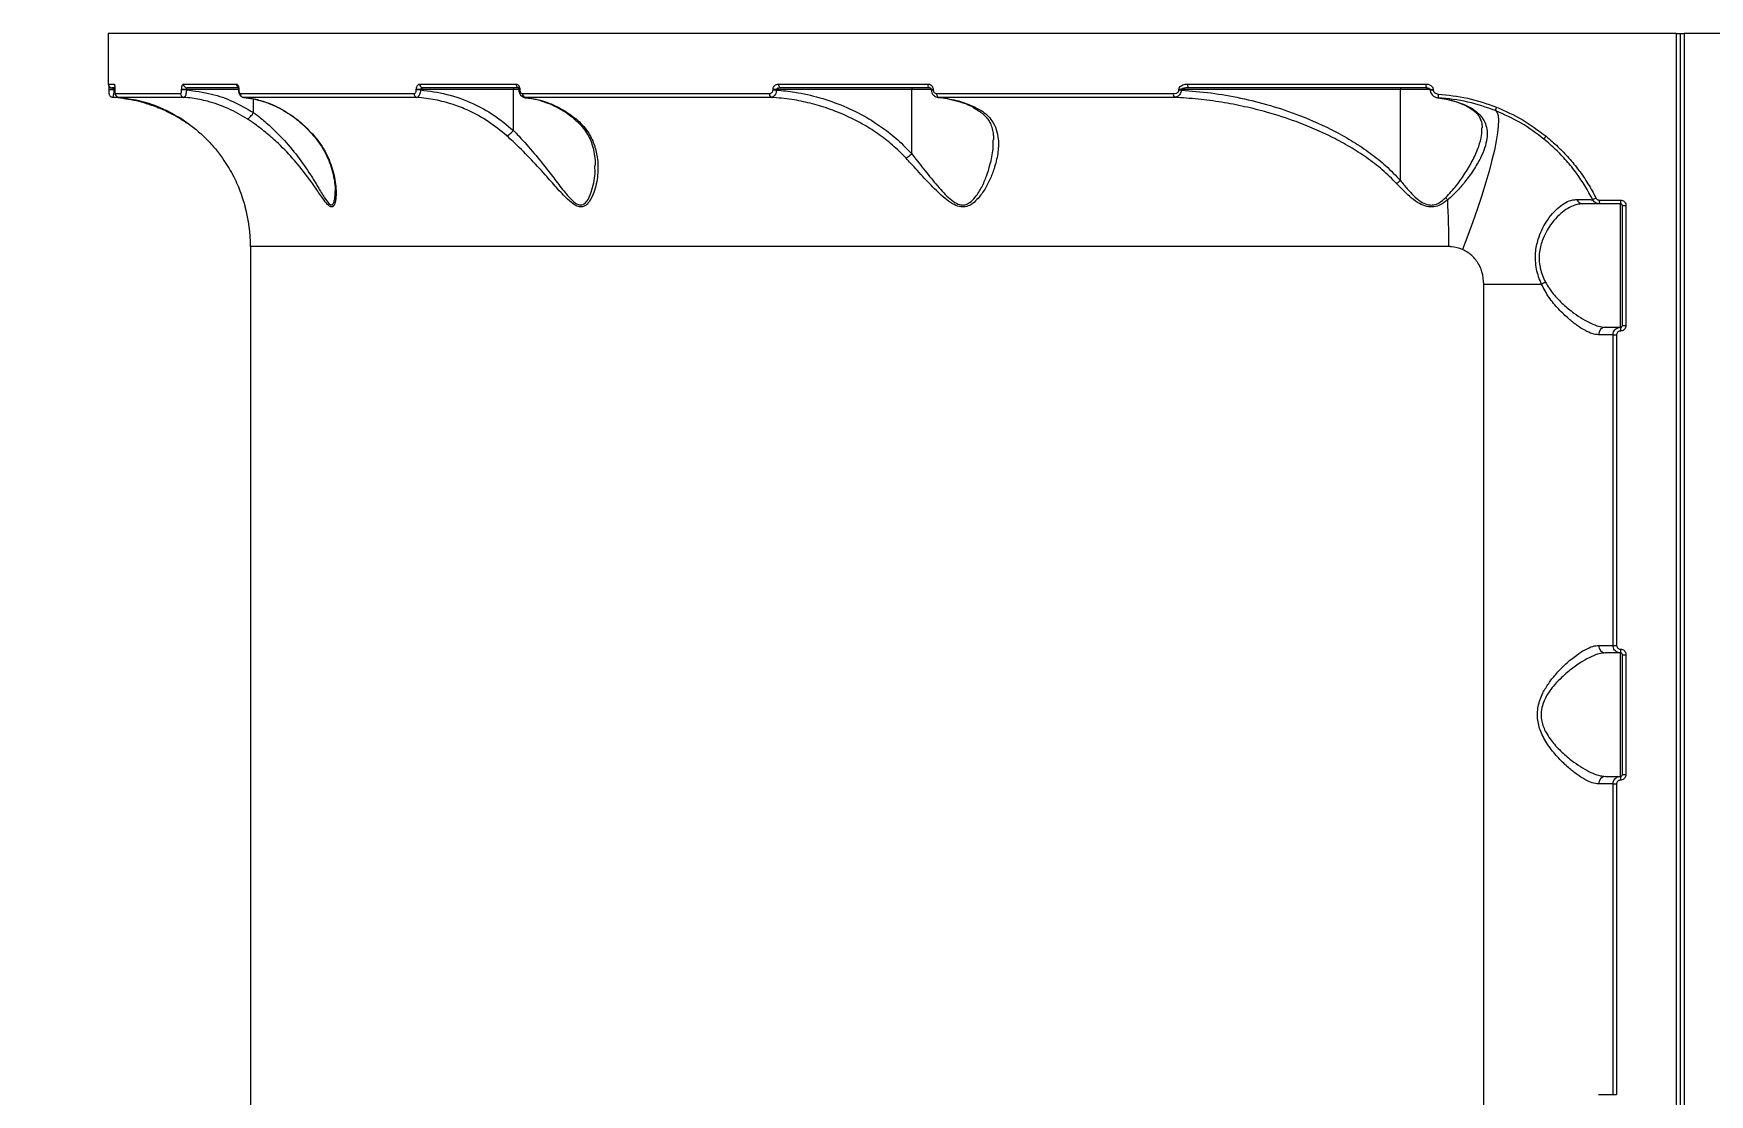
# Model space of a CAD drawing. Header units: millimetres. Extents: x -6796 to 9036, y -6828 to 5710.
# Drawn here: x -3124.5 to -2676.7, y -1112.4 to -828.9 of the extents above; entities that cross this region are included whole.
import ezdxf

# ---------------------------------------------------------------- set-up
doc = ezdxf.new("R2010")
doc.units = ezdxf.units.MM
doc.layers.add('DIKOM_РАЗМЕР_ЗОНА', color=7, linetype='Continuous')
doc.layers.add('DIKOM_РАЗМЕР_ОБЪЕКТА', color=7, linetype='Continuous')
doc.styles.add('style1', font='arial.ttf', dxfattribs={"width": 0.8})
doc.dimstyles.new('1-50', dxfattribs={"dimtxt": 300, "dimasz": 200, "dimexe": 100, "dimexo": 0, "dimgap": 100, "dimtad": 1, "dimtxsty": 'style1', "dimcen": 200, "dimclrd": 7, "dimclre": 7, "dimclrt": 7, "dimadec": 1, "dimazin": 2, "dimtfac": 1, "dimtmove": 0, "dimatfit": 2, "dimfxl": 0, "dimlwd": 25, "dimlwe": 18, "dimarcsym": 0})

# ---------------------------------------------------------------- blocks, each defined once
blk = doc.blocks.new('*D11')
at = {"layer": 'Defpoints', "color": 0, "transparency": 16777216}
for p in [(-5295.52, 688.88), (5479.37, 352.85), (5479.37, -5858.19)]:
    blk.add_point(p, dxfattribs=at)
at = {"layer": 'DIKOM_РАЗМЕР_ОБЪЕКТА', "color": 7, "lineweight": 18, "transparency": 16777216}
for p, q in [((-5295.52, 688.88), (-5295.52, -5958.19)), ((5479.37, 352.85), (5479.37, -5958.19))]:
    blk.add_line(p, q, dxfattribs=at)
at = {"layer": 'DIKOM_РАЗМЕР_ОБЪЕКТА', "color": 7, "lineweight": 25, "transparency": 16777216}
blk.add_line((-5095.52, -5858.19), (5279.37, -5858.19), dxfattribs=at)
at = {"layer": 'DIKOM_РАЗМЕР_ОБЪЕКТА', "color": 7, "transparency": 16777216}
for points in [[(-5095.52, -5824.85), (-5095.52, -5891.52), (-5295.52, -5858.19)], [(5279.37, -5824.85), (5279.37, -5891.52), (5479.37, -5858.19)]]:
    blk.add_solid(points, dxfattribs=at)
at = {"layer": 'DIKOM_РАЗМЕР_ОБЪЕКТА', "color": 7, "transparency": 16777216, "insert": (180.34, -5605.01), "char_height": 300, "attachment_point": 5, "style": 'style1'}
blk.add_mtext('10800', dxfattribs=at)
blk = doc.blocks.new('*D14')
at = {"layer": 'Defpoints', "color": 0, "transparency": 16777216}
for p in [(-6795.52, 688.88), (6979.37, 688.88), (6979.37, -6727.83)]:
    blk.add_point(p, dxfattribs=at)
at = {"layer": 'DIKOM_РАЗМЕР_ЗОНА', "color": 7, "lineweight": 18, "transparency": 16777216}
for p, q in [((-6795.52, 688.88), (-6795.52, -6827.83)), ((6979.37, 688.88), (6979.37, -6827.83))]:
    blk.add_line(p, q, dxfattribs=at)
at = {"layer": 'DIKOM_РАЗМЕР_ЗОНА', "color": 7, "lineweight": 25, "transparency": 16777216}
blk.add_line((-6595.52, -6727.83), (6779.37, -6727.83), dxfattribs=at)
at = {"layer": 'DIKOM_РАЗМЕР_ЗОНА', "color": 7, "transparency": 16777216}
for points in [[(-6595.52, -6694.5), (-6595.52, -6761.17), (-6795.52, -6727.83)], [(6779.37, -6694.5), (6779.37, -6761.17), (6979.37, -6727.83)]]:
    blk.add_solid(points, dxfattribs=at)
at = {"layer": 'DIKOM_РАЗМЕР_ЗОНА', "color": 7, "transparency": 16777216, "insert": (26.03, -6474.56), "char_height": 300, "attachment_point": 5, "style": 'style1'}
blk.add_mtext('13800', dxfattribs=at)

msp = doc.modelspace()

# ---------------------------------------------------------------- linework, layer by layer
at = {"color": 7, "linetype": 'Continuous', "lineweight": 15}
for p, q in [((-3104.513, -828.885), (-3104.513, -842.385)), ((-2685.516, -828.885), (-3104.513, -828.885)), ((-2685.516, -1312.885), (-2685.516, -828.885)), ((-2685.516, -828.885), (-2684.513, -828.885)), ((-2684.513, -1312.885), (-2684.513, -828.885)), ((-2684.513, -828.885), (-2683.511, -828.885)), ((-2683.511, -828.885), (-2683.511, -1312.885)), ((-2264.513, -828.885), (-2683.511, -828.885)), ((-3104.513, -842.385), (-3102.917, -842.385)), ((-3104.345, -843.885), (-3104.345, -843.918)), ((-3103.01, -843.885), (-3104.345, -843.885)), ((-3103.01, -843.918), (-3104.345, -843.918)), ((-3102.934, -843.385), (-3103.513, -843.385)), ((-3103.01, -843.885), (-3103.01, -843.918)), ((-3102.755, -843.885), (-3103.01, -843.885)), ((-3103.01, -843.918), (-3102.756, -843.953)), ((-3102.755, -843.885), (-3102.755, -843.988)), ((-3102.755, -843.885), (-3102.75, -843.885)), ((-3102.755, -843.988), (-3102.75, -843.988)), ((-3102.75, -843.885), (-3102.75, -843.988)), ((-3102.64, -844.945), (-3085.21, -844.945)), ((-3084.326, -845.942), (-3101.718, -845.942)), ((-3084.908, -843.94), (-3084.908, -843.885)), ((-3083.624, -843.885), (-3084.908, -843.885)), ((-3083.624, -843.94), (-3084.908, -843.94)), ((-3084.451, -842.385), (-3070.25, -842.385)), ((-3083.624, -843.885), (-3083.624, -843.94)), ((-3069.707, -843.885), (-3083.624, -843.885)), ((-3069.882, -843.385), (-3083.499, -843.385)), ((-3069.707, -843.885), (-3069.707, -843.965)), ((-3069.707, -843.965), (-3069.623, -843.965)), ((-3069.706, -843.885), (-3069.623, -843.885)), ((-3069.623, -843.885), (-3069.623, -843.965)), ((-3069.212, -844.945), (-3022.825, -844.945)), ((-3022.078, -845.942), (-3068.363, -845.942)), ((-3022.215, -843.965), (-3022.215, -843.885)), ((-3021.084, -843.885), (-3022.215, -843.885)), ((-3021.084, -843.965), (-3022.215, -843.965)), ((-3021.275, -842.385), (-2995.555, -842.385)), ((-3021.084, -843.885), (-3021.084, -843.965)), ((-2996.283, -843.885), (-3021.084, -843.885)), ((-2994.814, -843.385), (-3020.473, -843.385)), ((-2996.283, -854.773), (-2996.283, -843.885)), ((-2994.812, -843.885), (-2996.283, -843.885)), ((-2994.804, -843.885), (-2994.804, -843.94)), ((-2994.804, -843.885), (-2994.542, -843.885)), ((-2994.804, -843.94), (-2994.542, -843.94)), ((-2994.542, -843.885), (-2994.542, -843.94)), ((-2993.863, -844.945), (-2927.886, -844.945)), ((-2927.348, -845.942), (-2993.18, -845.942)), ((-2926.92, -843.988), (-2926.92, -843.885)), ((-2926.02, -843.885), (-2926.92, -843.885)), ((-2926.02, -843.988), (-2926.92, -843.988)), ((-2926.02, -843.885), (-2926.02, -843.988)), ((-2889.866, -843.885), (-2926.02, -843.885)), ((-2925.398, -842.385), (-2885.535, -842.385)), ((-2885.056, -843.385), (-2924.825, -843.385)), ((-2889.866, -861.045), (-2889.866, -843.885)), ((-2884.66, -843.885), (-2889.866, -843.885)), ((-2884.643, -843.885), (-2884.643, -843.918)), ((-2884.643, -843.885), (-2884.118, -843.885)), ((-2884.643, -843.918), (-2884.118, -843.918)), ((-2884.118, -843.885), (-2884.118, -843.918)), ((-2883.146, -844.945), (-2819.968, -844.945)), ((-2819.669, -845.942), (-2882.708, -845.942)), ((-2818.493, -844.007), (-2818.493, -843.885)), ((-2817.855, -843.885), (-2818.493, -843.885)), ((-2817.855, -844.007), (-2818.493, -844.007)), ((-2817.855, -843.885), (-2817.855, -844.007)), ((-2759.325, -843.885), (-2817.855, -843.885)), ((-2816.127, -842.385), (-2752.488, -842.385)), ((-2752.326, -843.385), (-2815.814, -843.385)), ((-2759.325, -868.133), (-2759.325, -843.885)), ((-2751.351, -843.885), (-2759.325, -843.885)), ((-2751.375, -843.885), (-2751.375, -843.972)), ((-2751.375, -843.885), (-2750.532, -843.885)), ((-2751.375, -843.972), (-2750.532, -843.972)), ((-2750.532, -843.885), (-2750.532, -843.972)), ((-2749.299, -846.061), (-2748.275, -846.225)), ((-3065.743, -850), (-3065.743, -846.369)), ((-2868.115, -857.482), (-2868.113, -857.283)), ((-3043.931, -871.2), (-3043.928, -871.045)), ((-2706.178, -873.385), (-2700.551, -873.385)), ((-2700.513, -874.385), (-2706.126, -874.385)), ((-2700.513, -907.385), (-2700.513, -874.385)), ((-2700.013, -874.885), (-2699.048, -874.885)), ((-2700.013, -906.885), (-2700.013, -874.885)), ((-2699.048, -874.885), (-2699.048, -906.885)), ((-3066.513, -885.835), (-3066.513, -1255.935)), ((-2746.361, -885.835), (-3066.513, -885.835)), ((-2737.015, -1245.885), (-2737.015, -895.885)), ((-2737.015, -895.885), (-2721.607, -895.885)), ((-2704.563, -907.385), (-2700.513, -907.385)), ((-2700.013, -906.885), (-2699.048, -906.885)), ((-2702.513, -909.385), (-2706.37, -909.385)), ((-2702.513, -909.385), (-2701.554, -909.385)), ((-2702.513, -992.385), (-2702.513, -909.385)), ((-2701.554, -909.385), (-2701.554, -992.385)), ((-2706.37, -992.385), (-2702.513, -992.385)), ((-2702.513, -992.385), (-2701.554, -992.385)), ((-2700.513, -994.385), (-2704.563, -994.385)), ((-2700.513, -1027.385), (-2700.513, -994.385)), ((-2700.013, -994.885), (-2699.048, -994.885)), ((-2700.013, -1026.885), (-2700.013, -994.885)), ((-2699.048, -994.885), (-2699.048, -1026.885)), ((-2702.513, -1029.385), (-2706.37, -1029.385)), ((-2704.563, -1027.385), (-2700.513, -1027.385)), ((-2702.513, -1029.385), (-2701.554, -1029.385)), ((-2702.513, -1112.385), (-2702.513, -1029.385)), ((-2701.554, -1029.385), (-2701.554, -1112.385)), ((-2700.013, -1026.885), (-2699.048, -1026.885)), ((-2706.37, -1112.385), (-2702.513, -1112.385)), ((-2702.513, -1112.385), (-2701.554, -1112.385))]:
    msp.add_line(p, q, dxfattribs=at)
at = {"color": 7, "linetype": 'Continuous', "lineweight": 15, "flags": 128}
for points in [[(-3103.385, -845.942), (-3103.569, -845.911), (-3103.731, -845.853)], [(-2996.121, -843.385), (-2996.153, -843.395), (-2996.183, -843.423), (-2996.211, -843.469), (-2996.236, -843.532), (-2996.256, -843.607), (-2996.271, -843.694), (-2996.28, -843.788), (-2996.283, -843.885)], [(-2924.825, -843.385), (-2924.937, -843.366), (-2925.044, -843.309), (-2925.143, -843.217), (-2925.23, -843.092), (-2925.302, -842.941), (-2925.355, -842.768), (-2925.387, -842.58), (-2925.398, -842.385)], [(-2889.703, -843.385), (-2889.735, -843.395), (-2889.765, -843.423), (-2889.794, -843.469), (-2889.818, -843.532), (-2889.838, -843.607), (-2889.853, -843.694), (-2889.862, -843.788), (-2889.866, -843.885)], [(-2885.056, -843.385), (-2885.15, -843.366), (-2885.239, -843.309), (-2885.322, -843.217), (-2885.395, -843.092), (-2885.454, -842.941), (-2885.498, -842.768), (-2885.526, -842.58), (-2885.535, -842.385)], [(-2882.708, -845.942), (-2882.795, -845.911), (-2882.878, -845.846), (-2882.954, -845.75), (-2883.02, -845.626), (-2883.073, -845.478), (-2883.113, -845.311), (-2883.138, -845.131), (-2883.146, -844.945)], [(-2815.814, -843.385), (-2815.875, -843.366), (-2815.934, -843.309), (-2815.988, -843.217), (-2816.035, -843.092), (-2816.074, -842.941), (-2816.103, -842.768), (-2816.121, -842.58), (-2816.127, -842.385)], [(-2759.163, -843.385), (-2759.194, -843.395), (-2759.225, -843.423), (-2759.253, -843.469), (-2759.277, -843.532), (-2759.297, -843.607), (-2759.312, -843.694), (-2759.322, -843.788), (-2759.325, -843.885)], [(-2733.897, -849.491), (-2733.482, -849.969), (-2733.219, -850.808), (-2733.11, -852), (-2733.155, -853.534), (-2733.355, -855.395), (-2733.708, -857.563), (-2734.21, -860.018), (-2734.856, -862.735), (-2735.64, -865.688), (-2736.554, -868.847), (-2737.589, -872.182), (-2738.735, -875.659), (-2739.98, -879.243), (-2741.312, -882.901), (-2742.719, -886.595)]]:
    msp.add_lwpolyline(points, dxfattribs=at)
at = {"color": 7, "linetype": 'Continuous', "lineweight": 15}
for centre, radius, start, end in [((-3103.513, -842.385), 1, 180, 270), ((-3101.908, -842.384), 1.009, 180.04908, 204.43825), ((-3101.642, -844.947), 0.998, 179.88174, 265.66661), ((-3084.229, -844.965), 0.982, 178.80928, 264.31651), ((-3083.474, -842.408), 0.977, 178.63898, 268.55574), ((-3069.221, -842.397), 1.029, 179.36558, 231.58575), ((-3068.245, -844.981), 0.968, 177.85306, 262.96264), ((-3021.891, -845.024), 0.937, 175.15348, 258.47665), ((-3020.361, -842.474), 0.918, 174.41852, 263.02426), ((-2994.661, -842.498), 0.9, 172.81381, 260.2256), ((-2992.944, -845.048), 0.925, 173.59749, 255.19953), ((-2926.969, -845.095), 0.929, 170.7297, 245.88488), ((-2818.829, -845.147), 1.157, 169.94258, 223.43329), ((-2750.821, -842.628), 1.685, 171.7011, 206.6893), ((-2747.282, -845.396), 1.972, 169.92136, 199.25485), ((-2731.52, -849.648), 2.382, 152.92749, 176.23479), ((-2717.807, -858.738), 3.548, 137.18822, 152.54688), ((-2742.225, -869.163), 6.122, 215.67859, 223.24637), ((-2702.904, -881.571), 9.677, 115.50895, 121.14988), ((-3106.513, -885.835), 40, 0, 15.35913), ((-2982.319, -885.706), 235.959, 359.96857, 2.99981), ((-2710.559, -872.625), 1.761, 201.13621, 268.16732), ((-2701.308, -873.636), 4.876, 177.05361, 188.84219), ((-2694.023, -873.637), 6.533, 177.79146, 186.57754), ((-2717.655, -902.244), 7.487, 112.84152, 121.85645), ((-2704.462, -909.293), 1.911, 93.04481, 182.75963), ((-2694.027, -908.133), 6.529, 173.42055, 182.20993), ((-2704.462, -992.477), 1.911, 177.24057, 266.95159), ((-2694.023, -993.637), 6.533, 177.79146, 186.57754), ((-2704.462, -1029.293), 1.911, 93.04334, 182.76111), ((-2694.027, -1028.133), 6.529, 173.42055, 182.20993)]:
    msp.add_arc(centre, radius, start, end, dxfattribs=at)
for points, knots in [([(-3104.358, -842.856), (-3104.355, -842.965), (-3104.349, -843.201), (-3104.344, -843.606), (-3104.345, -843.86), (-3104.345, -843.937)], [0, 0, 0, 0, 0.3734806, 0.8105707, 1, 1, 1, 1]), ([(-3104.344, -843.918), (-3104.344, -844.027), (-3104.344, -844.263), (-3104.338, -844.596), (-3104.329, -844.836), (-3104.32, -844.977), (-3104.307, -845.085), (-3104.277, -845.229), (-3104.199, -845.431), (-3104.028, -845.676), (-3103.836, -845.791), (-3103.732, -845.853)], [0, 0, 0, 0, 0.1257079, 0.2730663, 0.4362133, 0.541473, 0.6055064, 0.6582963, 0.7411323, 0.8602127, 1, 1, 1, 1]), ([(-3103.387, -843.385), (-3103.343, -843.391), (-3103.257, -843.403), (-3103.141, -843.493), (-3103.061, -843.618), (-3103.026, -843.734), (-3103.012, -843.816), (-3103.011, -843.86), (-3103.01, -843.885)], [0, 0, 0, 0, 0.2685947, 0.5229394, 0.7426188, 0.8691478, 0.9241889, 1, 1, 1, 1]), ([(-3103.01, -843.918), (-3103.013, -844.019), (-3103.025, -844.354), (-3103.071, -844.916), (-3103.159, -845.485), (-3103.27, -845.875), (-3103.347, -845.92), (-3103.385, -845.942)], [0, 0, 0, 0, 0.0942371, 0.3122802, 0.5411906, 0.771406, 1, 1, 1, 1]), ([(-3091.268, -848.701), (-3091.599, -848.574), (-3093.678, -847.777), (-3097.688, -846.59), (-3101.461, -846.161), (-3103.385, -845.942)], [0, 0, 0, 0, 0.0850003, 0.5334648, 1, 1, 1, 1]), ([(-3102.917, -842.385), (-3102.914, -842.386), (-3102.891, -842.389), (-3102.853, -842.473), (-3102.808, -842.726), (-3102.776, -843.058), (-3102.755, -843.449), (-3102.752, -843.74), (-3102.75, -843.885)], [0, 0, 0, 0, 0.0392393, 0.2872236, 0.4951817, 0.6710019, 0.8352914, 1, 1, 1, 1]), ([(-3102.823, -842.76), (-3102.823, -842.761), (-3102.823, -842.762), (-3102.806, -842.857), (-3102.782, -843.071), (-3102.762, -843.416), (-3102.753, -843.758), (-3102.756, -843.944), (-3102.757, -844.005)], [0, 0, 0, 0, 0.0742052, 0.2264938, 0.443454, 0.6948207, 0.9008957, 1, 1, 1, 1]), ([(-3102.754, -843.988), (-3102.754, -844.004), (-3102.756, -844.148), (-3102.747, -844.425), (-3102.72, -844.793), (-3102.682, -845.051), (-3102.593, -845.334), (-3102.434, -845.598), (-3102.174, -845.813), (-3101.919, -845.934), (-3101.757, -845.929), (-3101.715, -845.927)], [0, 0, 0, 0, 0.0169648, 0.1536813, 0.2948184, 0.484073, 0.5892258, 0.7106062, 0.8262493, 0.9555375, 1, 1, 1, 1]), ([(-3102.75, -843.988), (-3102.75, -844.083), (-3102.748, -844.271), (-3102.734, -844.524), (-3102.713, -844.734), (-3102.684, -844.891), (-3102.658, -844.942), (-3102.643, -844.945), (-3102.64, -844.945)], [0, 0, 0, 0, 0.1673571, 0.334441, 0.5091246, 0.713068, 0.9577303, 1, 1, 1, 1]), ([(-3101.718, -845.942), (-3099.931, -846.166), (-3096.333, -846.616), (-3091.429, -848.24), (-3086.388, -850.648), (-3082.246, -853.44), (-3078.684, -856.623), (-3076.18, -859.274), (-3074.69, -861.265), (-3073.97, -862.228)], [0, 0, 0, 0, 0.1738752, 0.3501394, 0.4880605, 0.6922733, 0.7971166, 0.9019379, 1, 1, 1, 1]), ([(-3085.21, -844.945), (-3085.177, -844.934), (-3085.109, -844.912), (-3085.019, -844.739), (-3084.95, -844.485), (-3084.913, -844.202), (-3084.91, -844.015), (-3084.908, -843.94)], [0, 0, 0, 0, 0.214303, 0.4284436, 0.6429037, 0.8577338, 1, 1, 1, 1]), ([(-3084.908, -843.885), (-3084.906, -843.775), (-3084.9, -843.496), (-3084.846, -843.074), (-3084.743, -842.693), (-3084.606, -842.435), (-3084.503, -842.402), (-3084.451, -842.385)], [0, 0, 0, 0, 0.1407689, 0.3552846, 0.5700245, 0.7849495, 1, 1, 1, 1]), ([(-3083.624, -843.94), (-3083.632, -844.089), (-3083.653, -844.463), (-3083.748, -845.026), (-3083.909, -845.533), (-3084.111, -845.877), (-3084.254, -845.921), (-3084.326, -845.942)], [0, 0, 0, 0, 0.142377, 0.3572433, 0.5716654, 0.7857536, 1, 1, 1, 1]), ([(-3067.394, -851.71), (-3069.062, -850.732), (-3072.439, -848.752), (-3077.454, -847.051), (-3081.462, -846.219), (-3083.583, -846.014), (-3084.326, -845.942)], [0, 0, 0, 0, 0.3182008, 0.6439753, 0.8752549, 1, 1, 1, 1]), ([(-3083.499, -843.385), (-3083.513, -843.391), (-3083.542, -843.402), (-3083.579, -843.488), (-3083.607, -843.615), (-3083.622, -843.755), (-3083.624, -843.848), (-3083.624, -843.885)], [0, 0, 0, 0, 0.2150477, 0.4300049, 0.6448047, 0.859283, 1, 1, 1, 1]), ([(-3083.624, -843.94), (-3081.369, -844.232), (-3077.127, -844.781), (-3071.087, -846.891), (-3067.538, -848.956), (-3065.743, -850)], [0, 0, 0, 0, 0.3593377, 0.6759028, 1, 1, 1, 1]), ([(-3070.25, -842.385), (-3070.195, -842.396), (-3070.071, -842.419), (-3069.893, -842.621), (-3069.744, -842.961), (-3069.643, -843.396), (-3069.63, -843.722), (-3069.623, -843.885)], [0, 0, 0, 0, 0.17415, 0.3895909, 0.5958058, 0.7978577, 1, 1, 1, 1]), ([(-3069.832, -843.169), (-3069.832, -843.169), (-3069.839, -843.16), (-3069.815, -843.198), (-3069.781, -843.293), (-3069.738, -843.469), (-3069.71, -843.68), (-3069.71, -843.826), (-3069.71, -843.885)], [0, 0, 0, 0, 0.0116546, 0.1901818, 0.3681007, 0.5947792, 0.8345854, 1, 1, 1, 1]), ([(-3069.702, -843.965), (-3069.703, -844.005), (-3069.711, -844.273), (-3069.622, -844.807), (-3069.381, -845.379), (-3068.97, -845.765), (-3068.615, -845.936), (-3068.404, -845.926), (-3068.346, -845.923)], [0, 0, 0, 0, 0.0432841, 0.2847905, 0.5764967, 0.7634718, 0.9349756, 1, 1, 1, 1]), ([(-3069.623, -843.965), (-3069.619, -844.072), (-3069.611, -844.287), (-3069.544, -844.573), (-3069.447, -844.794), (-3069.33, -844.924), (-3069.249, -844.938), (-3069.212, -844.945)], [0, 0, 0, 0, 0.2039445, 0.4079823, 0.6135026, 0.826538, 1, 1, 1, 1]), ([(-3068.408, -845.973), (-3067.866, -846.021), (-3066.403, -846.153), (-3064.827, -846.471), (-3063.814, -846.82), (-3063.698, -846.86)], [0, 0, 0, 0, 0.3429136, 0.9244288, 1, 1, 1, 1]), ([(-3068.363, -845.942), (-3066.619, -846.213), (-3063.083, -846.763), (-3058.115, -848.988), (-3053.473, -852.07), (-3050.822, -854.848), (-3049.481, -856.253)], [0, 0, 0, 0, 0.2536073, 0.5139732, 0.7539741, 1, 1, 1, 1]), ([(-3022.825, -844.945), (-3022.753, -844.934), (-3022.61, -844.911), (-3022.422, -844.729), (-3022.285, -844.464), (-3022.222, -844.192), (-3022.217, -844.023), (-3022.215, -843.965)], [0, 0, 0, 0, 0.2288334, 0.4578499, 0.6785326, 0.8883875, 1, 1, 1, 1]), ([(-3022.215, -843.885), (-3022.212, -843.798), (-3022.204, -843.541), (-3022.106, -843.124), (-3021.895, -842.717), (-3021.605, -842.438), (-3021.385, -842.403), (-3021.275, -842.385)], [0, 0, 0, 0, 0.1083129, 0.3204479, 0.5430575, 0.7715257, 1, 1, 1, 1]), ([(-3021.084, -843.965), (-3021.091, -844.082), (-3021.112, -844.418), (-3021.226, -844.961), (-3021.451, -845.493), (-3021.749, -845.865), (-3021.969, -845.917), (-3022.078, -845.942)], [0, 0, 0, 0, 0.113154, 0.3259345, 0.5479896, 0.7754137, 1, 1, 1, 1]), ([(-2998.002, -856.253), (-2999.605, -854.931), (-3002.85, -852.253), (-3007.795, -849.593), (-3012.595, -847.719), (-3017.156, -846.482), (-3020.43, -846.123), (-3022.078, -845.942)], [0, 0, 0, 0, 0.2308681, 0.4671767, 0.6265635, 0.8119852, 1, 1, 1, 1]), ([(-3020.473, -843.385), (-3020.544, -843.391), (-3020.683, -843.402), (-3020.869, -843.491), (-3021, -843.615), (-3021.057, -843.728), (-3021.08, -843.813), (-3021.083, -843.856), (-3021.084, -843.885)], [0, 0, 0, 0, 0.2553409, 0.49889, 0.7168608, 0.8616264, 0.9070995, 1, 1, 1, 1]), ([(-3021.084, -843.965), (-3018.728, -844.27), (-3013.949, -844.889), (-3007.372, -847.305), (-3001.359, -850.544), (-2997.988, -853.352), (-2996.283, -854.773)], [0, 0, 0, 0, 0.2606933, 0.5286986, 0.7616305, 1, 1, 1, 1]), ([(-2995.555, -842.385), (-2995.441, -842.402), (-2995.213, -842.435), (-2994.91, -842.693), (-2994.681, -843.074), (-2994.559, -843.496), (-2994.547, -843.775), (-2994.542, -843.885)], [0, 0, 0, 0, 0.2150592, 0.4299903, 0.6447217, 0.8592414, 1, 1, 1, 1]), ([(-2994.955, -843.35), (-2994.955, -843.35), (-2994.954, -843.349), (-2994.905, -843.415), (-2994.855, -843.531), (-2994.812, -843.695), (-2994.807, -843.823), (-2994.805, -843.886)], [0, 0, 0, 0, 0.1889876, 0.3908126, 0.5814953, 0.7925497, 1, 1, 1, 1]), ([(-2994.803, -843.939), (-2994.803, -843.94), (-2994.86, -844.192), (-2994.699, -844.708), (-2994.401, -845.334), (-2993.919, -845.748), (-2993.471, -845.949), (-2993.209, -845.924), (-2993.136, -845.917)], [0, 0, 0, 0, 0.0003684, 0.2599836, 0.5046237, 0.7217287, 0.9227039, 1, 1, 1, 1]), ([(-2994.542, -843.94), (-2994.538, -844.015), (-2994.53, -844.202), (-2994.448, -844.485), (-2994.295, -844.739), (-2994.091, -844.912), (-2993.939, -844.934), (-2993.863, -844.945)], [0, 0, 0, 0, 0.1422788, 0.3570888, 0.5715536, 0.7857514, 1, 1, 1, 1]), ([(-2993.191, -846.038), (-2992.789, -846.071), (-2991.499, -846.179), (-2989.341, -846.695), (-2986.74, -847.566), (-2984.211, -848.768), (-2981.967, -850.098), (-2980.625, -851.155), (-2980.054, -851.605)], [0, 0, 0, 0, 0.0872975, 0.2801967, 0.4735044, 0.6663175, 0.8580728, 1, 1, 1, 1]), ([(-2993.18, -845.942), (-2991.625, -846.184), (-2988.475, -846.674), (-2984.475, -848.403), (-2981.516, -850.191), (-2980.093, -851.29), (-2979.549, -851.71)], [0, 0, 0, 0, 0.3247046, 0.6574826, 0.8690079, 1, 1, 1, 1]), ([(-2927.886, -844.945), (-2927.747, -844.929), (-2927.501, -844.901), (-2927.204, -844.696), (-2927.011, -844.439), (-2926.928, -844.189), (-2926.922, -844.035), (-2926.92, -843.988)], [0, 0, 0, 0, 0.3025655, 0.5347074, 0.7255206, 0.9170966, 1, 1, 1, 1]), ([(-2926.02, -843.988), (-2926.026, -844.081), (-2926.044, -844.387), (-2926.167, -844.879), (-2926.432, -845.404), (-2926.805, -845.792), (-2927.135, -845.928), (-2927.319, -845.94), (-2927.348, -845.942)], [0, 0, 0, 0, 0.0891725, 0.2936492, 0.4896267, 0.7163625, 0.954568, 1, 1, 1, 1]), ([(-2891.369, -862.228), (-2892.557, -861.022), (-2894.948, -858.595), (-2898.944, -855.546), (-2903.155, -852.904), (-2907.543, -850.705), (-2912.162, -848.881), (-2916.961, -847.47), (-2922.045, -846.413), (-2925.532, -846.104), (-2927.348, -845.942)], [0, 0, 0, 0, 0.1236864, 0.2488969, 0.3689576, 0.4907432, 0.6125476, 0.7380586, 0.8635725, 1, 1, 1, 1]), ([(-2926.92, -843.885), (-2926.917, -843.815), (-2926.906, -843.573), (-2926.771, -843.178), (-2926.458, -842.769), (-2925.99, -842.453), (-2925.608, -842.409), (-2925.398, -842.385)], [0, 0, 0, 0, 0.0796188, 0.2757208, 0.4707531, 0.710515, 1, 1, 1, 1]), ([(-2924.825, -843.385), (-2924.987, -843.393), (-2925.273, -843.406), (-2925.632, -843.504), (-2925.853, -843.618), (-2925.963, -843.725), (-2926.012, -843.805), (-2926.018, -843.862), (-2926.02, -843.885)], [0, 0, 0, 0, 0.3508985, 0.6182196, 0.8029295, 0.8792533, 0.9492371, 1, 1, 1, 1]), ([(-2926.02, -843.988), (-2924.361, -844.153), (-2920.459, -844.54), (-2914.404, -845.925), (-2907.972, -848.172), (-2902.381, -850.938), (-2897.592, -854.029), (-2893.516, -857.232), (-2891.083, -859.776), (-2889.867, -861.049)], [0, 0, 0, 0, 0.1234145, 0.2903385, 0.457787, 0.6246111, 0.7465466, 0.8732943, 1, 1, 1, 1]), ([(-2885.535, -842.385), (-2885.4, -842.397), (-2885.111, -842.423), (-2884.709, -842.636), (-2884.381, -842.975), (-2884.161, -843.404), (-2884.133, -843.725), (-2884.118, -843.885)], [0, 0, 0, 0, 0.189034, 0.4044948, 0.60685, 0.8033725, 1, 1, 1, 1]), ([(-2885.028, -843.403), (-2884.979, -843.406), (-2884.894, -843.41), (-2884.769, -843.516), (-2884.688, -843.646), (-2884.649, -843.779), (-2884.639, -843.898), (-2884.65, -843.967), (-2884.654, -843.996)], [0, 0, 0, 0, 0.3052531, 0.5392094, 0.6957047, 0.8157358, 0.9216088, 1, 1, 1, 1]), ([(-2884.63, -843.918), (-2884.634, -843.962), (-2884.658, -844.249), (-2884.493, -844.782), (-2884.078, -845.411), (-2883.446, -845.815), (-2882.932, -845.99), (-2882.678, -845.943), (-2882.673, -845.942)], [0, 0, 0, 0, 0.0419391, 0.2717914, 0.5072716, 0.7485902, 0.9944136, 1, 1, 1, 1]), ([(-2884.118, -843.918), (-2884.109, -844.027), (-2884.089, -844.244), (-2883.939, -844.537), (-2883.715, -844.77), (-2883.438, -844.919), (-2883.239, -844.937), (-2883.146, -844.945)], [0, 0, 0, 0, 0.1951273, 0.390123, 0.5933129, 0.8110898, 1, 1, 1, 1]), ([(-2882.825, -845.95), (-2882.742, -845.954), (-2881.705, -845.995), (-2879.723, -846.365), (-2876.915, -847.106), (-2874.751, -847.89), (-2873.557, -848.513), (-2873.255, -848.671)], [0, 0, 0, 0, 0.0255689, 0.317708, 0.6098528, 0.9011845, 1, 1, 1, 1]), ([(-2882.708, -845.942), (-2881.121, -846.161), (-2878.01, -846.59), (-2874.7, -847.777), (-2872.984, -848.574), (-2872.711, -848.701)], [0, 0, 0, 0, 0.4665278, 0.9150085, 1, 1, 1, 1]), ([(-2819.968, -844.945), (-2819.691, -844.921), (-2819.293, -844.887), (-2818.845, -844.643), (-2818.627, -844.429), (-2818.511, -844.208), (-2818.499, -844.069), (-2818.493, -844.007)], [0, 0, 0, 0, 0.4370792, 0.628858, 0.7908951, 0.906074, 1, 1, 1, 1]), ([(-2817.855, -844.007), (-2817.865, -844.131), (-2817.886, -844.402), (-2818.029, -844.836), (-2818.294, -845.275), (-2818.744, -845.69), (-2819.229, -845.905), (-2819.566, -845.934), (-2819.669, -845.942)], [0, 0, 0, 0, 0.113271, 0.2470852, 0.4203984, 0.6073825, 0.8801349, 1, 1, 1, 1]), ([(-2760.325, -868.981), (-2761.576, -867.728), (-2764.091, -865.207), (-2768.33, -862.004), (-2772.777, -859.137), (-2778.992, -855.756), (-2786.347, -852.603), (-2794.264, -850.048), (-2800.913, -848.375), (-2807.093, -847.196), (-2813.349, -846.337), (-2817.562, -846.074), (-2819.669, -845.942)], [0, 0, 0, 0, 0.0803011, 0.1615654, 0.2421406, 0.3227397, 0.4866045, 0.6103975, 0.7072097, 0.8040249, 0.9020134, 1, 1, 1, 1]), ([(-2818.493, -843.885), (-2818.484, -843.787), (-2818.464, -843.568), (-2818.276, -843.218), (-2817.918, -842.87), (-2817.246, -842.515), (-2816.61, -842.392), (-2816.18, -842.386), (-2816.127, -842.385)], [0, 0, 0, 0, 0.092767, 0.2061499, 0.3692916, 0.5724115, 0.9471623, 1, 1, 1, 1]), ([(-2815.814, -843.385), (-2816.18, -843.397), (-2816.705, -843.413), (-2817.329, -843.54), (-2817.637, -843.648), (-2817.795, -843.753), (-2817.845, -843.83), (-2817.854, -843.865), (-2817.855, -843.882), (-2817.855, -843.885)], [0, 0, 0, 0, 0.502862, 0.721983, 0.8722586, 0.9515288, 0.9758161, 0.9961783, 1, 1, 1, 1]), ([(-2817.855, -844.007), (-2815.197, -844.221), (-2809.88, -844.648), (-2801.93, -846.06), (-2794.033, -848.035), (-2785.496, -850.914), (-2778.1, -854.222), (-2771.863, -857.761), (-2767.372, -860.791), (-2763.102, -864.173), (-2760.59, -866.814), (-2759.328, -868.141)], [0, 0, 0, 0, 0.1245786, 0.2491566, 0.3764191, 0.5036659, 0.6677225, 0.7510883, 0.8344269, 0.9167839, 1, 1, 1, 1]), ([(-2752.488, -842.385), (-2752.284, -842.399), (-2751.84, -842.43), (-2751.249, -842.685), (-2750.822, -843.061), (-2750.578, -843.467), (-2750.548, -843.746), (-2750.532, -843.885)], [0, 0, 0, 0, 0.2267451, 0.491966, 0.6959403, 0.8477538, 1, 1, 1, 1]), ([(-2752.325, -843.388), (-2752.314, -843.387), (-2752.118, -843.372), (-2751.812, -843.452), (-2751.516, -843.632), (-2751.404, -843.773), (-2751.376, -843.855), (-2751.375, -843.899), (-2751.379, -843.919), (-2751.381, -843.926)], [0, 0, 0, 0, 0.0278376, 0.4986913, 0.7633069, 0.8961798, 0.9488144, 0.9812303, 1, 1, 1, 1]), ([(-2751.356, -843.972), (-2751.349, -844.147), (-2751.332, -844.531), (-2751.044, -845.073), (-2750.58, -845.558), (-2749.925, -845.916), (-2749.356, -846.053), (-2749.028, -846.051), (-2748.977, -846.05)], [0, 0, 0, 0, 0.1487248, 0.3249667, 0.5085329, 0.7183952, 0.956406, 1, 1, 1, 1]), ([(-2750.532, -843.972), (-2750.528, -844.037), (-2750.515, -844.2), (-2750.391, -844.466), (-2750.125, -844.751), (-2749.719, -844.978), (-2749.39, -845.027), (-2749.224, -845.051)], [0, 0, 0, 0, 0.1033986, 0.2624466, 0.4612164, 0.7282836, 1, 1, 1, 1]), ([(-2749.224, -845.051), (-2746.597, -845.324), (-2741.276, -845.876), (-2736.207, -847.66), (-2733.641, -848.564)], [0, 0, 0, 0, 0.4937953, 1, 1, 1, 1]), ([(-2733.897, -849.491), (-2736.344, -848.625), (-2741.301, -846.87), (-2746.508, -846.323), (-2749.144, -846.047)], [0, 0, 0, 0, 0.4937407, 1, 1, 1, 1]), ([(-2749.144, -846.047), (-2747.984, -846.233), (-2745.652, -846.609), (-2743.392, -847.449), (-2742.256, -847.871)], [0, 0, 0, 0, 0.4973249, 1, 1, 1, 1]), ([(-3091.268, -848.701), (-3091.259, -848.704), (-3091.191, -848.731), (-3091.078, -848.731), (-3090.948, -848.614), (-3090.908, -848.578)], [0, 0, 0, 0, 0.0898725, 0.7256276, 1, 1, 1, 1]), ([(-3083.37, -852.93), (-3084.191, -852.382), (-3085.929, -851.222), (-3088.627, -849.803), (-3090.438, -849.047), (-3091.268, -848.701)], [0, 0, 0, 0, 0.3264794, 0.6915676, 1, 1, 1, 1]), ([(-3067.394, -851.71), (-3067.381, -851.71), (-3067.329, -851.71), (-3067.179, -851.665), (-3066.897, -851.48), (-3066.507, -851.092), (-3066.099, -850.582), (-3065.862, -850.198), (-3065.744, -850.007)], [0, 0, 0, 0, 0.0380728, 0.1491726, 0.361894, 0.5745864, 0.7873082, 1, 1, 1, 1]), ([(-3065.743, -850), (-3065.743, -850.001), (-3065.743, -850.004), (-3065.744, -850.006), (-3065.744, -850.007)], [0, 0, 0, 0, 0.6169934, 1, 1, 1, 1]), ([(-3065.744, -850.007), (-3065.744, -850.007), (-3065.093, -850.472), (-3063.416, -851.763), (-3060.773, -854.054), (-3057.394, -857.441), (-3053.871, -861.668), (-3050.812, -866.049), (-3048.499, -869.87), (-3046.909, -872.536), (-3045.731, -874.264), (-3044.965, -874.811), (-3044.597, -874.644), (-3044.314, -874.259), (-3044.097, -873.633), (-3043.918, -872.533), (-3043.926, -871.663), (-3043.931, -871.2)], [0, 0, 0, 0, 0.0000497, 0.0581817, 0.1514857, 0.2449066, 0.3930445, 0.5413893, 0.638587, 0.7353934, 0.7971375, 0.8365739, 0.8697169, 0.8788033, 0.9172689, 0.9559984, 1, 1, 1, 1]), ([(-3063.698, -846.86), (-3062.914, -847.107), (-3061.23, -847.638), (-3058.721, -848.825), (-3056.194, -850.323), (-3053.792, -852.108), (-3051.63, -854.018), (-3050.341, -855.453), (-3049.753, -856.108)], [0, 0, 0, 0, 0.1546562, 0.3322663, 0.5085762, 0.6822996, 0.8550965, 1, 1, 1, 1]), ([(-2872.711, -848.701), (-2872.245, -848.945), (-2871.108, -849.54), (-2869.644, -850.701), (-2868.206, -852.371), (-2867.172, -854.51), (-2866.593, -857.437), (-2866.751, -860.973), (-2867.668, -864.611), (-2868.925, -867.913), (-2870.393, -870.739), (-2872.12, -873.051), (-2873.874, -874.609), (-2875.541, -875.296), (-2877.278, -875.225), (-2879.131, -874.371), (-2880.984, -873.002), (-2883.489, -870.683), (-2886.552, -867.511), (-2889.363, -864.413), (-2890.958, -862.676), (-2891.369, -862.228)], [0, 0, 0, 0, 0.0311448, 0.0759173, 0.1207184, 0.1829878, 0.2453498, 0.3313854, 0.4175538, 0.4778046, 0.5381665, 0.5981135, 0.6384088, 0.6670996, 0.6962083, 0.7286732, 0.7672503, 0.8059915, 0.8885895, 0.9712517, 1, 1, 1, 1]), ([(-2873.369, -848.759), (-2873.276, -848.801), (-2872.639, -849.09), (-2871.661, -849.732), (-2870.462, -850.684), (-2869.515, -851.763), (-2868.814, -852.938), (-2868.338, -854.355), (-2868.04, -855.814), (-2868.02, -856.837), (-2868.01, -857.303)], [0, 0, 0, 0, 0.0226479, 0.1554124, 0.2918315, 0.4318061, 0.5758108, 0.7272809, 0.8756581, 1, 1, 1, 1]), ([(-2872.711, -848.701), (-2872.731, -848.704), (-2872.892, -848.731), (-2873.087, -848.739), (-2873.21, -848.645), (-2873.231, -848.629)], [0, 0, 0, 0, 0.1051212, 0.8488412, 1, 1, 1, 1]), ([(-2748.275, -846.225), (-2747.864, -846.286), (-2746.519, -846.483), (-2744.617, -847.017), (-2743.158, -847.619), (-2742.6, -847.849)], [0, 0, 0, 0, 0.2137957, 0.699118, 1, 1, 1, 1]), ([(-2742.256, -847.871), (-2741.571, -848.189), (-2740.2, -848.825), (-2738.591, -850.031), (-2737.358, -851.416), (-2736.504, -853.044), (-2736.095, -854.896), (-2736.154, -857.066), (-2736.742, -859.486), (-2737.929, -862.284), (-2739.707, -865.348), (-2741.905, -868.34), (-2744.196, -871.087), (-2745.855, -872.601), (-2746.684, -873.357)], [0, 0, 0, 0, 0.0677694, 0.1355683, 0.2063196, 0.2771055, 0.3568899, 0.4367175, 0.5289556, 0.6212434, 0.7291447, 0.8370847, 0.9185928, 1, 1, 1, 1]), ([(-2742.601, -847.813), (-2742.144, -848.018), (-2741.201, -848.44), (-2740.05, -849.19), (-2739.079, -850.024), (-2738.349, -850.926), (-2737.822, -851.959), (-2737.517, -852.996), (-2737.502, -853.777), (-2737.495, -854.095)], [0, 0, 0, 0, 0.1271629, 0.2618774, 0.4035698, 0.5495072, 0.7048953, 0.8797686, 1, 1, 1, 1]), ([(-2742.577, -847.801), (-2742.556, -847.815), (-2742.477, -847.869), (-2742.361, -847.872), (-2742.272, -847.871), (-2742.256, -847.871)], [0, 0, 0, 0, 0.2276688, 0.8583695, 1, 1, 1, 1]), ([(-2720.956, -857.102), (-2722.947, -855.603), (-2726.976, -852.569), (-2731.572, -850.525), (-2733.897, -849.491)], [0, 0, 0, 0, 0.4941621, 1, 1, 1, 1]), ([(-2733.641, -848.564), (-2731.319, -849.592), (-2726.62, -851.671), (-2722.496, -854.762), (-2720.41, -856.326)], [0, 0, 0, 0, 0.4941706, 1, 1, 1, 1]), ([(-3049.481, -856.253), (-3048.813, -857.09), (-3047.477, -858.764), (-3045.639, -862.083), (-3044.148, -866.215), (-3043.576, -870.232), (-3043.656, -872.885), (-3043.917, -874.231), (-3044.272, -875.053), (-3044.851, -875.37), (-3045.743, -874.833), (-3047.036, -873.216), (-3048.787, -870.662), (-3051.314, -867.012), (-3054.642, -862.824), (-3058.45, -858.782), (-3062.084, -855.562), (-3064.915, -853.361), (-3066.702, -852.171), (-3067.394, -851.71)], [0, 0, 0, 0, 0.0567894, 0.1136177, 0.2118346, 0.3100255, 0.3620241, 0.3887758, 0.41539, 0.4457922, 0.4741535, 0.5168553, 0.5810006, 0.6453925, 0.7421953, 0.8388416, 0.9001436, 0.9613627, 1, 1, 1, 1]), ([(-2979.549, -851.71), (-2978.947, -852.243), (-2977.743, -853.308), (-2976.05, -855.518), (-2974.63, -858.367), (-2973.7, -862.241), (-2973.597, -866.692), (-2974.457, -870.8), (-2975.751, -873.664), (-2976.83, -874.8), (-2977.744, -875.226), (-2978.61, -875.308), (-2980.09, -874.689), (-2982.148, -872.919), (-2984.753, -870.094), (-2988.062, -866.273), (-2991.93, -862.102), (-2995.419, -858.612), (-2997.459, -856.75), (-2998.002, -856.253)], [0, 0, 0, 0, 0.0444661, 0.0889599, 0.1635226, 0.2382097, 0.3367414, 0.4351988, 0.4934929, 0.532079, 0.5401519, 0.5665045, 0.5926843, 0.6382193, 0.7083409, 0.7787097, 0.8724541, 0.9660326, 1, 1, 1, 1]), ([(-2998.002, -856.253), (-2997.965, -856.239), (-2997.858, -856.196), (-2997.601, -856.044), (-2997.205, -855.739), (-2996.723, -855.286), (-2996.43, -854.946), (-2996.284, -854.775)], [0, 0, 0, 0, 0.08731, 0.2536228, 0.5024065, 0.7512007, 1, 1, 1, 1]), ([(-2996.283, -854.773), (-2996.283, -854.773), (-2996.284, -854.774), (-2996.284, -854.775), (-2996.284, -854.775), (-2996.284, -854.775)], [0, 0, 0, 0, 0.4828368, 0.8420565, 1, 1, 1, 1]), ([(-2996.284, -854.775), (-2996.284, -854.776), (-2995.776, -855.283), (-2993.895, -857.275), (-2990.683, -860.907), (-2987.162, -865.278), (-2984.17, -869.273), (-2981.829, -872.222), (-2979.973, -874.11), (-2978.633, -874.78), (-2977.96, -874.706), (-2977.566, -874.536), (-2977.037, -874.241), (-2976.079, -873.016), (-2975.008, -870.006), (-2974.354, -866.857), (-2974.495, -864.681), (-2974.528, -864.172)], [0, 0, 0, 0, 0.0000234, 0.0498763, 0.1877826, 0.3258959, 0.4282651, 0.5302586, 0.5938306, 0.6289839, 0.6634481, 0.6639102, 0.6747492, 0.7279247, 0.8113293, 0.9558399, 1, 1, 1, 1]), ([(-2980.159, -851.687), (-2979.979, -851.824), (-2979.242, -852.383), (-2978.168, -853.487), (-2976.943, -855.007), (-2975.965, -856.67), (-2975.242, -858.506), (-2974.723, -860.567), (-2974.448, -862.466), (-2974.461, -863.706), (-2974.466, -864.16)], [0, 0, 0, 0, 0.0419946, 0.1713822, 0.3065161, 0.4458285, 0.5884283, 0.7372979, 0.9039321, 1, 1, 1, 1]), ([(-2979.549, -851.71), (-2979.575, -851.71), (-2979.677, -851.709), (-2979.854, -851.684), (-2979.956, -851.594), (-2980.01, -851.546)], [0, 0, 0, 0, 0.1412389, 0.5533489, 1, 1, 1, 1]), ([(-2747.197, -872.734), (-2746.209, -871.676), (-2744.23, -869.56), (-2741.87, -866.04), (-2739.801, -862.527), (-2738.363, -859.162), (-2737.555, -856.33), (-2737.544, -854.753), (-2737.539, -854.085)], [0, 0, 0, 0, 0.172478, 0.3452786, 0.5315723, 0.7177601, 0.8803388, 1, 1, 1, 1]), ([(-3049.759, -856.122), (-3049.61, -856.284), (-3048.904, -857.046), (-3047.855, -858.531), (-3046.599, -860.601), (-3045.556, -862.85), (-3044.723, -865.264), (-3044.179, -867.63), (-3043.906, -869.661), (-3043.901, -870.739), (-3043.898, -871.208)], [0, 0, 0, 0, 0.0350924, 0.1658677, 0.3047071, 0.4517846, 0.6063997, 0.7696315, 0.8998153, 1, 1, 1, 1]), ([(-3049.481, -856.253), (-3049.522, -856.239), (-3049.625, -856.204), (-3049.693, -856.132), (-3049.734, -856.089)], [0, 0, 0, 0, 0.3981746, 1, 1, 1, 1]), ([(-2889.866, -861.045), (-2889.491, -861.516), (-2888.048, -863.333), (-2885.521, -866.573), (-2882.771, -869.892), (-2880.527, -872.337), (-2878.883, -873.772), (-2877.294, -874.646), (-2876.223, -874.745), (-2875.283, -874.587), (-2874.149, -874.029), (-2872.606, -872.37), (-2871.092, -869.943), (-2869.829, -866.984), (-2868.79, -863.543), (-2868.062, -860.328), (-2868.101, -858.234), (-2868.115, -857.482)], [0, 0, 0, 0, 0.0410583, 0.1582881, 0.2754223, 0.3287886, 0.3818874, 0.4245566, 0.455803, 0.4619684, 0.4993773, 0.5538743, 0.6383763, 0.723447, 0.8083962, 0.9311823, 1, 1, 1, 1]), ([(-2707.91, -873.289), (-2709.271, -870.881), (-2711.333, -867.233), (-2714.88, -862.889), (-2717.778, -859.815), (-2719.907, -857.998), (-2720.956, -857.102)], [0, 0, 0, 0, 0.3951686, 0.5986668, 0.8021653, 1, 1, 1, 1]), ([(-2720.41, -856.326), (-2719.338, -857.24), (-2717.194, -859.067), (-2714.277, -862.134), (-2711.585, -865.448), (-2709.139, -869.006), (-2707.761, -871.56), (-2707.072, -872.837)], [0, 0, 0, 0, 0.1978319, 0.395499, 0.5931721, 0.7965857, 1, 1, 1, 1]), ([(-3073.97, -862.228), (-3073.026, -863.686), (-3071.138, -866.603), (-3069.496, -870.362), (-3068.61, -872.913), (-3068.207, -874.261), (-3067.987, -875.064), (-3067.957, -875.182), (-3067.942, -875.24)], [0, 0, 0, 0, 0.2880578, 0.5760027, 0.744679, 0.8315916, 0.9180235, 1, 1, 1, 1]), ([(-2889.867, -861.049), (-2890.029, -861.203), (-2890.353, -861.511), (-2890.832, -861.885), (-2891.167, -862.112), (-2891.322, -862.201), (-2891.369, -862.228)], [0, 0, 0, 0, 0.3252795, 0.6505821, 0.8925726, 1, 1, 1, 1]), ([(-2889.867, -861.049), (-2889.866, -861.048), (-2889.866, -861.048), (-2889.866, -861.046), (-2889.866, -861.046), (-2889.866, -861.045)], [0, 0, 0, 0, 0.303338, 0.7004888, 1, 1, 1, 1]), ([(-2759.328, -868.141), (-2759.489, -868.292), (-2759.782, -868.566), (-2760.129, -868.839), (-2760.295, -868.959), (-2760.325, -868.981)], [0, 0, 0, 0, 0.4993733, 0.9072533, 1, 1, 1, 1]), ([(-2759.328, -868.141), (-2759.327, -868.14), (-2759.326, -868.139), (-2759.325, -868.136), (-2759.325, -868.134), (-2759.325, -868.133)], [0, 0, 0, 0, 0.2919644, 0.6818205, 1, 1, 1, 1]), ([(-2759.325, -868.133), (-2758.715, -868.896), (-2757.6, -870.292), (-2755.826, -872.23), (-2754.078, -873.72), (-2752.358, -874.615), (-2751.146, -874.744), (-2750.062, -874.613), (-2748.713, -874.081), (-2747.756, -873.23), (-2747.197, -872.734)], [0, 0, 0, 0, 0.1920631, 0.3511829, 0.5094888, 0.6344465, 0.7186506, 0.7420956, 0.8496009, 1, 1, 1, 1]), ([(-2746.684, -873.357), (-2747.322, -873.832), (-2748.434, -874.659), (-2750.382, -875.304), (-2752.353, -875.211), (-2754.394, -874.323), (-2756.374, -872.9), (-2758.379, -871.052), (-2759.642, -869.708), (-2760.325, -868.981)], [0, 0, 0, 0, 0.150773, 0.2625237, 0.3758074, 0.5043403, 0.6598369, 0.8160165, 1, 1, 1, 1]), ([(-2707.072, -872.837), (-2707.011, -872.932), (-2706.889, -873.123), (-2706.6, -873.312), (-2706.35, -873.38), (-2706.208, -873.384), (-2706.178, -873.385)], [0, 0, 0, 0, 0.3056557, 0.6115497, 0.9178848, 1, 1, 1, 1]), ([(-2721.607, -895.885), (-2721.879, -895.234), (-2722.422, -893.932), (-2722.985, -891.831), (-2723.268, -889.661), (-2723.242, -886.917), (-2722.636, -884.07), (-2721.557, -881.362), (-2720.268, -879.03), (-2718.708, -876.921), (-2716.922, -875.155), (-2715.102, -873.937), (-2713.515, -873.335), (-2712.564, -873.281), (-2712.201, -873.26)], [0, 0, 0, 0, 0.0610593, 0.1220478, 0.1836228, 0.2451925, 0.3548563, 0.4369229, 0.5190987, 0.6228195, 0.7265986, 0.8310887, 0.935578, 1, 1, 1, 1]), ([(-2710.615, -874.385), (-2710.995, -874.407), (-2711.984, -874.463), (-2713.644, -875.026), (-2715.545, -876.162), (-2717.425, -877.811), (-2719.064, -879.762), (-2720.433, -881.936), (-2721.584, -884.433), (-2722.231, -887.032), (-2722.297, -889.476), (-2722.126, -890.816), (-2721.832, -892.175), (-2721.417, -893.556), (-2720.849, -894.743), (-2720.561, -895.345)], [0, 0, 0, 0, 0.0653871, 0.1703676, 0.2779425, 0.3818104, 0.4884112, 0.5695627, 0.6527972, 0.7604191, 0.8151633, 0.8718866, 0.8800461, 0.9392024, 1, 1, 1, 1]), ([(-2712.201, -873.26), (-2711.333, -873.265), (-2709.571, -873.276), (-2708.335, -873.284), (-2707.939, -873.288), (-2707.916, -873.289), (-2707.91, -873.289)], [0, 0, 0, 0, 0.3414997, 0.6929979, 0.918012, 1, 1, 1, 1]), ([(-2706.126, -874.385), (-2706.213, -874.385), (-2706.398, -874.385), (-2707.856, -874.385), (-2709.687, -874.385), (-2710.615, -874.385)], [0, 0, 0, 0, 0.3069735, 0.6484679, 1, 1, 1, 1]), ([(-2706.126, -874.385), (-2706.186, -874.384), (-2706.47, -874.376), (-2706.968, -874.238), (-2707.546, -873.861), (-2707.789, -873.48), (-2707.91, -873.289)], [0, 0, 0, 0, 0.081915, 0.3880136, 0.6939233, 1, 1, 1, 1]), ([(-2700.551, -873.385), (-2700.44, -873.392), (-2700.161, -873.411), (-2699.738, -873.591), (-2699.356, -873.93), (-2699.098, -874.379), (-2699.064, -874.717), (-2699.048, -874.885)], [0, 0, 0, 0, 0.1418226, 0.3566484, 0.571328, 0.7857181, 1, 1, 1, 1]), ([(-2700.013, -874.885), (-2700.019, -874.829), (-2700.03, -874.716), (-2700.116, -874.567), (-2700.243, -874.454), (-2700.383, -874.394), (-2700.476, -874.388), (-2700.513, -874.385)], [0, 0, 0, 0, 0.2140375, 0.4282256, 0.642952, 0.8580874, 1, 1, 1, 1]), ([(-2742.719, -886.595), (-2743.699, -886.266), (-2744.782, -885.904), (-2746.025, -885.839), (-2746.246, -885.836), (-2746.361, -885.835)], [0, 0, 0, 0, 0.8217846, 0.9078706, 1, 1, 1, 1]), ([(-2737.015, -895.885), (-2737.112, -894.772), (-2737.304, -892.566), (-2738.82, -889.616), (-2740.745, -887.61), (-2742.199, -886.862), (-2742.719, -886.595)], [0, 0, 0, 0, 0.2885646, 0.571628, 0.8470381, 1, 1, 1, 1]), ([(-2720.561, -895.345), (-2719.898, -896.411), (-2718.513, -898.638), (-2715.794, -901.309), (-2713.125, -903.499), (-2710.621, -905.18), (-2708.412, -906.376), (-2706.329, -907.21), (-2705.157, -907.326), (-2704.563, -907.385)], [0, 0, 0, 0, 0.1463811, 0.3054992, 0.4689921, 0.6008981, 0.7350973, 0.8657032, 1, 1, 1, 1]), ([(-2706.37, -909.385), (-2706.916, -909.324), (-2708.025, -909.198), (-2709.998, -908.276), (-2712.126, -906.922), (-2714.497, -905.052), (-2717.061, -902.58), (-2719.669, -899.563), (-2720.979, -897.077), (-2721.607, -895.885)], [0, 0, 0, 0, 0.1295413, 0.2635073, 0.3938359, 0.5268977, 0.6860461, 0.8495358, 1, 1, 1, 1]), ([(-2702.513, -909.385), (-2702.503, -909.238), (-2702.479, -908.867), (-2702.24, -908.305), (-2701.788, -907.797), (-2701.188, -907.452), (-2700.738, -907.407), (-2700.513, -907.385)], [0, 0, 0, 0, 0.1407446, 0.3554554, 0.5702543, 0.7851092, 1, 1, 1, 1]), ([(-2700.551, -908.385), (-2700.664, -908.396), (-2700.889, -908.418), (-2701.19, -908.591), (-2701.417, -908.845), (-2701.537, -909.126), (-2701.549, -909.312), (-2701.554, -909.385)], [0, 0, 0, 0, 0.2152107, 0.4301659, 0.6449689, 0.8594988, 1, 1, 1, 1]), ([(-2699.048, -906.885), (-2699.055, -906.995), (-2699.073, -907.274), (-2699.253, -907.696), (-2699.593, -908.077), (-2700.044, -908.335), (-2700.382, -908.369), (-2700.551, -908.385)], [0, 0, 0, 0, 0.1406484, 0.3551341, 0.5699204, 0.7849226, 1, 1, 1, 1]), ([(-2700.513, -907.385), (-2700.457, -907.38), (-2700.345, -907.369), (-2700.195, -907.282), (-2700.081, -907.156), (-2700.022, -907.015), (-2700.015, -906.922), (-2700.013, -906.885)], [0, 0, 0, 0, 0.2153293, 0.4304038, 0.6452696, 0.8594597, 1, 1, 1, 1]), ([(-2706.37, -1029.385), (-2706.916, -1029.324), (-2708.025, -1029.198), (-2709.998, -1028.276), (-2712.127, -1026.923), (-2714.494, -1025.05), (-2717.073, -1022.588), (-2719.642, -1019.512), (-2721.687, -1016.095), (-2722.632, -1012.983), (-2722.762, -1010.538), (-2722.547, -1008.67), (-2722.026, -1006.823), (-2721.109, -1004.719), (-2719.725, -1002.461), (-2717.643, -999.822), (-2715.077, -997.214), (-2712.376, -995.006), (-2709.95, -993.461), (-2707.962, -992.552), (-2706.869, -992.437), (-2706.37, -992.385)], [0, 0, 0, 0, 0.0545835, 0.1110314, 0.1659466, 0.2220134, 0.2890722, 0.3579601, 0.4226725, 0.4774042, 0.50475, 0.5330991, 0.5623537, 0.5923808, 0.639889, 0.6885828, 0.7592835, 0.8320577, 0.8901588, 0.9498665, 1, 1, 1, 1]), ([(-2700.513, -994.385), (-2700.661, -994.375), (-2701.033, -994.351), (-2701.595, -994.111), (-2702.102, -993.658), (-2702.447, -993.059), (-2702.491, -992.61), (-2702.513, -992.385)], [0, 0, 0, 0, 0.1417375, 0.3564159, 0.5709248, 0.7854736, 1, 1, 1, 1]), ([(-2701.554, -992.385), (-2701.543, -992.497), (-2701.52, -992.722), (-2701.348, -993.022), (-2701.094, -993.248), (-2700.812, -993.368), (-2700.625, -993.38), (-2700.551, -993.385)], [0, 0, 0, 0, 0.2142274, 0.4285196, 0.6430808, 0.8580989, 1, 1, 1, 1]), ([(-2700.551, -993.385), (-2700.44, -993.392), (-2700.161, -993.411), (-2699.738, -993.591), (-2699.356, -993.93), (-2699.098, -994.379), (-2699.064, -994.717), (-2699.048, -994.885)], [0, 0, 0, 0, 0.1418226, 0.3566484, 0.571328, 0.7857181, 1, 1, 1, 1]), ([(-2704.563, -994.385), (-2705.088, -994.432), (-2706.224, -994.534), (-2708.304, -995.337), (-2710.817, -996.691), (-2713.663, -998.661), (-2716.336, -1000.955), (-2718.552, -1003.333), (-2720.003, -1005.325), (-2720.987, -1007.231), (-2721.642, -1009.164), (-2721.786, -1010.895), (-2721.595, -1012.516), (-2721.268, -1013.802), (-2720.323, -1015.993), (-2718.487, -1018.59), (-2715.806, -1021.318), (-2713.122, -1023.498), (-2710.622, -1025.18), (-2708.412, -1026.376), (-2706.329, -1027.21), (-2705.157, -1027.326), (-2704.563, -1027.385)], [0, 0, 0, 0, 0.0507139, 0.1099133, 0.170724, 0.2426514, 0.3164733, 0.3637494, 0.4119879, 0.4400472, 0.468858, 0.5100993, 0.5210855, 0.5468175, 0.5734073, 0.6369353, 0.7046121, 0.7741496, 0.8302523, 0.8873305, 0.9428803, 1, 1, 1, 1]), ([(-2700.013, -994.885), (-2700.019, -994.829), (-2700.03, -994.716), (-2700.116, -994.567), (-2700.243, -994.454), (-2700.383, -994.394), (-2700.476, -994.388), (-2700.513, -994.385)], [0, 0, 0, 0, 0.2140287, 0.4282081, 0.6429257, 0.8581099, 1, 1, 1, 1]), ([(-2702.513, -1029.385), (-2702.503, -1029.238), (-2702.479, -1028.867), (-2702.24, -1028.305), (-2701.788, -1027.797), (-2701.188, -1027.452), (-2700.738, -1027.407), (-2700.513, -1027.385)], [0, 0, 0, 0, 0.1407446, 0.3554554, 0.5702543, 0.7851092, 1, 1, 1, 1]), ([(-2700.551, -1028.385), (-2700.664, -1028.396), (-2700.889, -1028.418), (-2701.19, -1028.591), (-2701.417, -1028.845), (-2701.537, -1029.126), (-2701.549, -1029.312), (-2701.554, -1029.385)], [0, 0, 0, 0, 0.2152107, 0.4301659, 0.6449689, 0.8594988, 1, 1, 1, 1]), ([(-2699.048, -1026.885), (-2699.055, -1026.995), (-2699.073, -1027.274), (-2699.253, -1027.696), (-2699.593, -1028.077), (-2700.044, -1028.335), (-2700.382, -1028.369), (-2700.551, -1028.385)], [0, 0, 0, 0, 0.1406484, 0.3551341, 0.5699204, 0.7849226, 1, 1, 1, 1]), ([(-2700.513, -1027.385), (-2700.457, -1027.38), (-2700.344, -1027.369), (-2700.195, -1027.282), (-2700.081, -1027.156), (-2700.022, -1027.015), (-2700.015, -1026.922), (-2700.013, -1026.885)], [0, 0, 0, 0, 0.2153378, 0.4304943, 0.6452555, 0.8594541, 1, 1, 1, 1])]:
    msp.add_open_spline(points, degree=3, knots=knots, dxfattribs=at)

# ---------------------------------------------------------------- dimensions: what is measured, and where the dimension line sits
at = {"layer": 'DIKOM_РАЗМЕР_ЗОНА', "color": 3}
dim = msp.add_linear_dim(base=(6979.369, -6727.833), p1=(-6795.523, 688.881), p2=(6979.369, 688.881), text='13800', dimstyle='1-50', dxfattribs=at)
dim.commit()
dim.dimension.update_dxf_attribs({"geometry": '*D14', "text_midpoint": (26.027, -6727.833), "dimtype": 160})
at = {"layer": 'DIKOM_РАЗМЕР_ОБЪЕКТА', "color": 3}
dim = msp.add_linear_dim(base=(5479.369, -5858.185), p1=(-5295.523, 688.88), p2=(5479.369, 352.849), text='10800', dimstyle='1-50', dxfattribs=at)
dim.commit()
dim.dimension.update_dxf_attribs({"geometry": '*D11', "text_midpoint": (180.342, -5858.185), "dimtype": 160})

doc.saveas('drawing.dxf')
